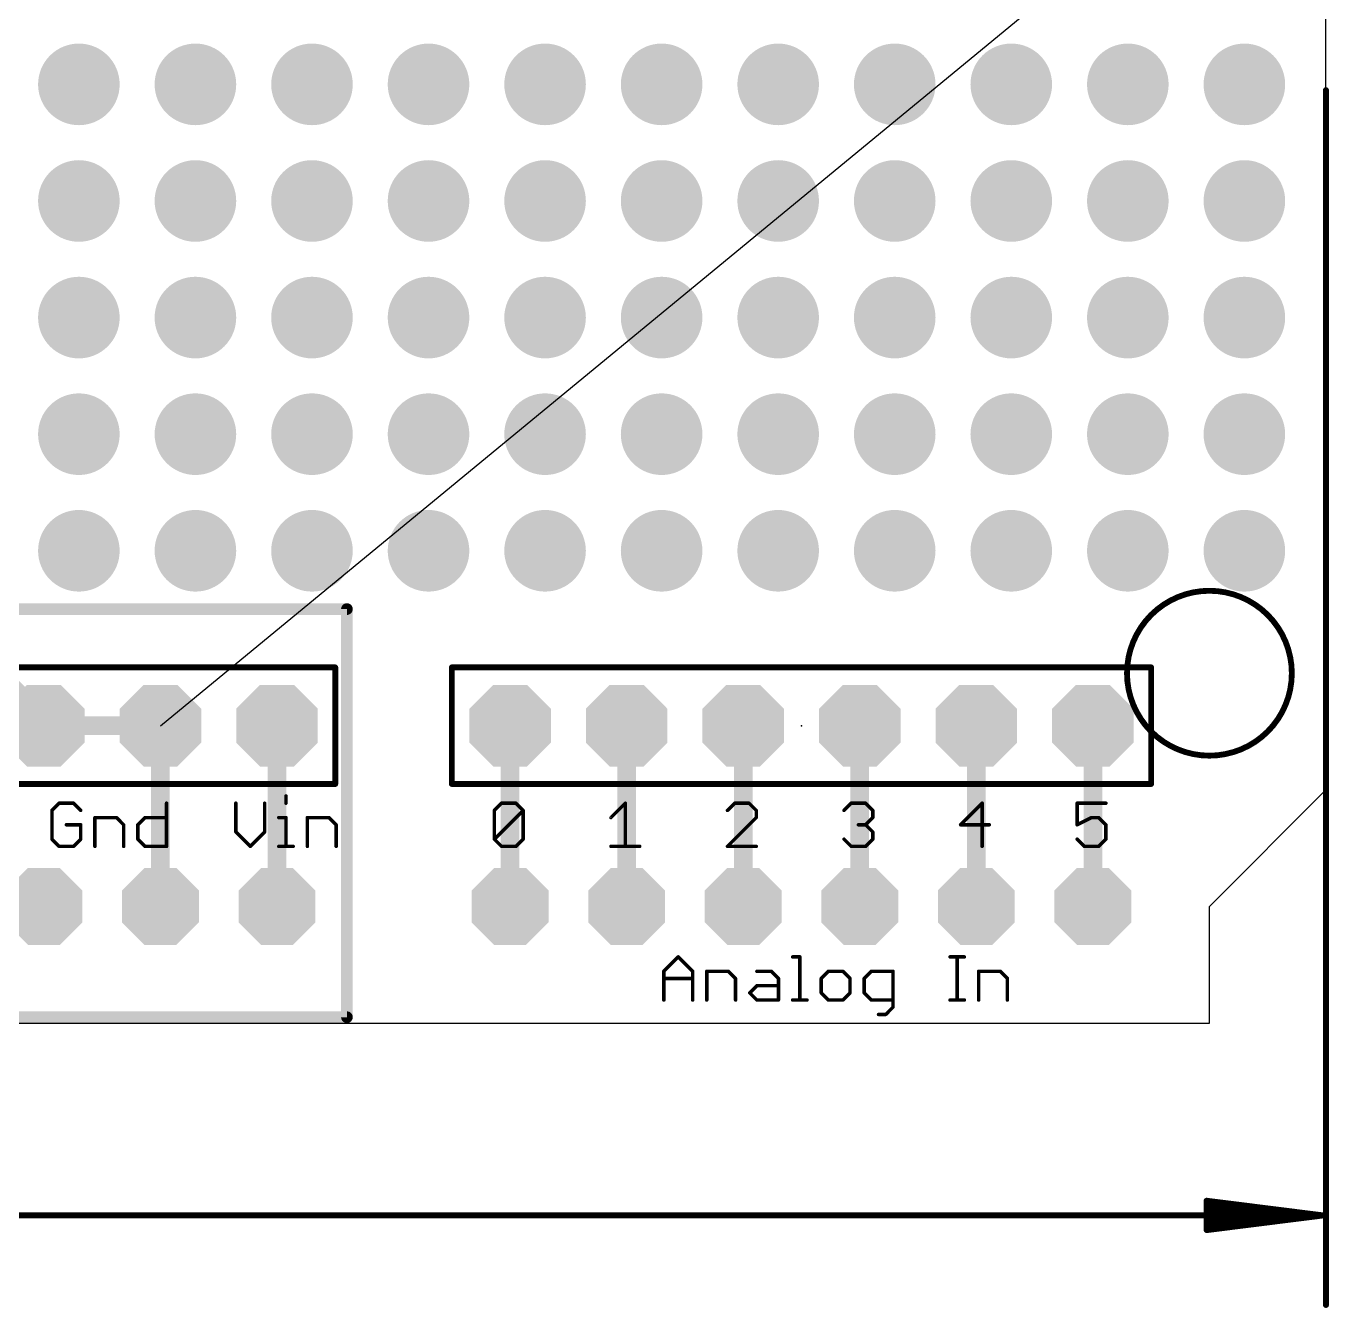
# Model space of a CAD drawing. Extents: x -6.7 to 68.6, y -6.2 to 53.6.
# Drawn here: x 40.25 to 68.64, y -6.21 to 21.72 of the extents above; entities that cross this region are included whole.
import ezdxf

# ---------------------------------------------------------------- set-up
doc = ezdxf.new("R2010")
doc.units = 0
for name, color, linetype in [('1', 12, 'CONTINUOUS'), ('16', 132, 'CONTINUOUS'), ('17', 110, 'CONTINUOUS'), ('18', 110, 'CONTINUOUS'), ('19', 53, 'CONTINUOUS'), ('20', 53, 'CONTINUOUS'), ('21', 40, 'CONTINUOUS'), ('23', 40, 'CONTINUOUS'), ('47', 253, 'CONTINUOUS'), ('51', 253, 'CONTINUOUS')]:
    doc.layers.add(name, color=color, linetype=linetype)

# ---------------------------------------------------------------- blocks, each defined once
blk = doc.blocks.new('RECT')
blk.add_solid([(-0.5, -0.5), (0.5, -0.5), (-0.5, 0.5), (0.5, 0.5)])
blk = doc.blocks.new('OCTAGONP')
at = {"const_width": 0.5}
blk.add_lwpolyline([(-0.25, -0.1036), (-0.25, 0.1036), (-0.1036, 0.25), (0.1036, 0.25), (0.25, 0.1036), (0.25, -0.1036), (0.1036, -0.25), (-0.1036, -0.25), (-0.25, -0.1036), (-0.25, 0.1036)], dxfattribs=at)
blk = doc.blocks.new('ROUNDV')
at = {"const_width": 0.5}
blk.add_lwpolyline([(0, -0.25, 1), (0, 0.25, 1), (0, -0.25)], format="xyb", dxfattribs=at)

msp = doc.modelspace()

# ---------------------------------------------------------------- linework, layer by layer
at = {"layer": '1'}
for points, const_width in [([(47.244, 9.017), (29.972, 9.017)], 0.254), ([(47.244, 0.127), (47.244, 9.017)], 0.254), ([(40.64, 6.477), (43.18, 6.477)], 0.4064), ([(43.18, 6.477), (43.18, 2.54)], 0.4064), ([(45.72, 2.54), (45.72, 6.477)], 0.4064), ([(50.8, 6.477), (50.8, 2.54)], 0.4064), ([(53.34, 6.477), (53.34, 2.54)], 0.4064), ([(55.88, 6.477), (55.88, 2.54)], 0.4064), ([(58.42, 6.477), (58.42, 2.54)], 0.4064), ([(60.96, 6.477), (60.96, 2.54)], 0.4064), ([(63.5, 2.54), (63.5, 6.477)], 0.4064), ([(19.812, 0.127), (47.244, 0.127)], 0.254)]:
    msp.add_lwpolyline(points, dxfattribs=dict(at, const_width=const_width))
for points, const_width in [([(47.3075, 9.017, 1), (47.1805, 9.017)], 0.127), ([(47.244, 8.9535, 1), (47.244, 9.0805)], 0.127), ([(40.64, 6.5786, 1), (40.64, 6.3754)], 0.2032), ([(43.2816, 6.477, 1), (43.0784, 6.477)], 0.2032), ([(43.18, 6.3754, 1), (43.18, 6.5786)], 0.2032), ([(45.8216, 6.477, 1), (45.6184, 6.477)], 0.2032), ([(50.9016, 6.477, 1), (50.6984, 6.477)], 0.2032), ([(53.4416, 6.477, 1), (53.2384, 6.477)], 0.2032), ([(55.9816, 6.477, 1), (55.7784, 6.477)], 0.2032), ([(58.5216, 6.477, 1), (58.3184, 6.477)], 0.2032), ([(61.0616, 6.477, 1), (60.8584, 6.477)], 0.2032), ([(63.6016, 6.477, 1), (63.3984, 6.477)], 0.2032), ([(43.0784, 2.54, 1), (43.2816, 2.54)], 0.2032), ([(45.6184, 2.54, 1), (45.8216, 2.54)], 0.2032), ([(50.6984, 2.54, 1), (50.9016, 2.54)], 0.2032), ([(53.2384, 2.54, 1), (53.4416, 2.54)], 0.2032), ([(55.7784, 2.54, 1), (55.9816, 2.54)], 0.2032), ([(58.3184, 2.54, 1), (58.5216, 2.54)], 0.2032), ([(60.8584, 2.54, 1), (61.0616, 2.54)], 0.2032), ([(63.3984, 2.54, 1), (63.6016, 2.54)], 0.2032), ([(47.1805, 0.127, 1), (47.3075, 0.127)], 0.127), ([(47.244, 0.0635, 1), (47.244, 0.1905)], 0.127)]:
    msp.add_lwpolyline(points, format="xyb", dxfattribs=dict(at, const_width=const_width))
at = {"layer": '16', "const_width": 0.6096}
msp.add_lwpolyline([(40.64, 6.477), (38.608, 8.509)], dxfattribs=at)
at = {"layer": '16', "const_width": 0.3048}
msp.add_lwpolyline([(40.5322, 6.3692, 1), (40.7478, 6.5848)], format="xyb", dxfattribs=at)
at = {"layer": '19'}
msp.add_line((43.18, 6.477), (66.167, 25.4), dxfattribs=at)
at = {"layer": '20'}
for p, q in [((68.58, 5.08), (68.58, 37.846)), ((66.04, 2.54), (68.58, 5.08)), ((66.04, 0), (66.04, 2.54)), ((0, 0), (66.04, 0))]:
    msp.add_line(p, q, dxfattribs=at)
at = {"layer": '21'}
for points, const_width in [([(26.67, 7.747), (46.99, 7.747)], 0.127), ([(46.99, 7.747), (46.99, 5.207)], 0.127), ([(49.53, 5.207), (49.53, 7.747)], 0.127), ([(49.53, 7.747), (64.77, 7.747)], 0.127), ([(64.77, 7.747), (64.77, 5.207)], 0.127), ([(46.99, 5.207), (26.67, 5.207)], 0.127), ([(64.77, 5.207), (49.53, 5.207)], 0.127), ([(45.9157, 4.9455), (45.9157, 4.7887)], 0.0762), ([(40.972, 4.7887), (40.8152, 4.6319)], 0.0762), ([(40.8152, 4.6319), (40.8152, 4.0049)], 0.0762), ([(41.2855, 4.7887), (40.972, 4.7887)], 0.0762), ([(41.4423, 4.6319), (41.2855, 4.7887)], 0.0762), ([(43.3133, 4.7887), (43.3133, 3.8481)], 0.0762), ([(44.8234, 4.7887), (44.8234, 4.1616)], 0.0762), ([(45.4505, 4.1616), (45.4505, 4.7887)], 0.0762), ([(50.4571, 4.6319), (50.6139, 4.7887)], 0.0762), ([(50.4571, 4.0049), (50.4571, 4.6319)], 0.0762), ([(50.4571, 4.0049), (51.0842, 4.6319)], 0.0762), ([(50.6139, 4.7887), (50.9274, 4.7887)], 0.0762), ([(50.9274, 4.7887), (51.0842, 4.6319)], 0.0762), ([(51.0842, 4.6319), (51.0842, 4.0049)], 0.0762), ([(52.9971, 4.4752), (53.3106, 4.7887)], 0.0762), ([(53.3106, 4.7887), (53.3106, 3.8481)], 0.0762), ([(55.6939, 4.7887), (55.5371, 4.6319)], 0.0762), ([(56.0074, 4.7887), (55.6939, 4.7887)], 0.0762), ([(56.1642, 4.6319), (56.0074, 4.7887)], 0.0762), ([(56.1642, 4.4752), (56.1642, 4.6319)], 0.0762), ([(58.0771, 4.6319), (58.2339, 4.7887)], 0.0762), ([(58.2339, 4.7887), (58.5474, 4.7887)], 0.0762), ([(58.5474, 4.7887), (58.7042, 4.6319)], 0.0762), ([(58.7042, 4.6319), (58.7042, 4.4752)], 0.0762), ([(61.0874, 4.7887), (60.6171, 4.3184)], 0.0762), ([(61.0874, 3.8481), (61.0874, 4.7887)], 0.0762), ([(63.7842, 4.7887), (63.1571, 4.7887)], 0.0762), ([(63.1571, 4.7887), (63.1571, 4.3184)], 0.0762), ([(41.4423, 4.3184), (41.1287, 4.3184)], 0.0762), ([(41.4423, 4.0049), (41.4423, 4.3184)], 0.0762), ([(41.7507, 3.8481), (41.7507, 4.4752)], 0.0762), ([(41.7507, 4.4752), (42.221, 4.4752)], 0.0762), ([(42.221, 4.4752), (42.3778, 4.3184)], 0.0762), ([(42.3778, 4.3184), (42.3778, 3.8481)], 0.0762), ([(42.6862, 4.3184), (42.843, 4.4752)], 0.0762), ([(42.6862, 4.0049), (42.6862, 4.3184)], 0.0762), ([(42.843, 4.4752), (43.3133, 4.4752)], 0.0762), ([(45.7589, 4.4752), (45.9157, 4.4752)], 0.0762), ([(45.9157, 4.4752), (45.9157, 3.8481)], 0.0762), ([(46.3826, 3.8481), (46.3826, 4.4752)], 0.0762), ([(46.3826, 4.4752), (46.8529, 4.4752)], 0.0762), ([(46.8529, 4.4752), (47.0097, 4.3184)], 0.0762), ([(47.0097, 4.3184), (47.0097, 3.8481)], 0.0762), ([(55.5371, 3.8481), (56.1642, 4.4752)], 0.0762), ([(58.5474, 4.3184), (58.3906, 4.3184)], 0.0762), ([(58.7042, 4.4752), (58.5474, 4.3184)], 0.0762), ([(58.5474, 4.3184), (58.7042, 4.1616)], 0.0762), ([(60.6171, 4.3184), (61.2442, 4.3184)], 0.0762), ([(63.1571, 4.3184), (63.4706, 4.4752)], 0.0762), ([(63.4706, 4.4752), (63.6274, 4.4752)], 0.0762), ([(63.6274, 4.4752), (63.7842, 4.3184)], 0.0762), ([(63.7842, 4.3184), (63.7842, 4.0049)], 0.0762), ([(40.8152, 4.0049), (40.972, 3.8481)], 0.0762), ([(41.2855, 3.8481), (41.4423, 4.0049)], 0.0762), ([(42.843, 3.8481), (42.6862, 4.0049)], 0.0762), ([(44.8234, 4.1616), (45.1369, 3.8481)], 0.0762), ([(45.1369, 3.8481), (45.4505, 4.1616)], 0.0762), ([(50.6139, 3.8481), (50.4571, 4.0049)], 0.0762), ([(51.0842, 4.0049), (50.9274, 3.8481)], 0.0762), ([(58.2339, 3.8481), (58.0771, 4.0049)], 0.0762), ([(58.7042, 4.0049), (58.5474, 3.8481)], 0.0762), ([(58.7042, 4.1616), (58.7042, 4.0049)], 0.0762), ([(63.3139, 3.8481), (63.1571, 4.0049)], 0.0762), ([(63.7842, 4.0049), (63.6274, 3.8481)], 0.0762), ([(40.972, 3.8481), (41.2855, 3.8481)], 0.0762), ([(43.3133, 3.8481), (42.843, 3.8481)], 0.0762), ([(45.7589, 3.8481), (46.0725, 3.8481)], 0.0762), ([(50.9274, 3.8481), (50.6139, 3.8481)], 0.0762), ([(52.9971, 3.8481), (53.6242, 3.8481)], 0.0762), ([(56.1642, 3.8481), (55.5371, 3.8481)], 0.0762), ([(58.5474, 3.8481), (58.2339, 3.8481)], 0.0762), ([(63.6274, 3.8481), (63.3139, 3.8481)], 0.0762), ([(54.1502, 1.1275), (54.4637, 1.441)], 0.0762), ([(54.4637, 1.441), (54.7773, 1.1275)], 0.0762), ([(56.9568, 1.441), (57.1135, 1.441)], 0.0762), ([(57.1135, 1.441), (57.1135, 0.5004)], 0.0762), ([(60.387, 1.441), (60.7005, 1.441)], 0.0762), ([(60.5438, 0.5004), (60.5438, 1.441)], 0.0762), ([(54.1502, 0.5004), (54.1502, 1.1275)], 0.0762), ([(54.7773, 1.1275), (54.7773, 0.5004)], 0.0762), ([(55.0857, 0.5004), (55.0857, 1.1275)], 0.0762), ([(55.0857, 1.1275), (55.556, 1.1275)], 0.0762), ([(55.556, 1.1275), (55.7128, 0.9707)], 0.0762), ([(56.178, 1.1275), (56.4915, 1.1275)], 0.0762), ([(56.4915, 1.1275), (56.6483, 0.9707)], 0.0762), ([(57.7372, 1.1275), (57.5804, 0.9707)], 0.0762), ([(58.0507, 1.1275), (57.7372, 1.1275)], 0.0762), ([(58.2075, 0.9707), (58.0507, 1.1275)], 0.0762), ([(58.6727, 1.1275), (58.516, 0.9707)], 0.0762), ([(59.143, 1.1275), (58.6727, 1.1275)], 0.0762), ([(59.143, 0.3436), (59.143, 1.1275)], 0.0762), ([(61.0107, 0.5004), (61.0107, 1.1275)], 0.0762), ([(61.0107, 1.1275), (61.481, 1.1275)], 0.0762), ([(61.481, 1.1275), (61.6377, 0.9707)], 0.0762), ([(54.1502, 0.9707), (54.7773, 0.9707)], 0.0762), ([(55.7128, 0.9707), (55.7128, 0.5004)], 0.0762), ([(56.0212, 0.6572), (56.178, 0.8139)], 0.0762), ([(56.178, 0.8139), (56.6483, 0.8139)], 0.0762), ([(56.6483, 0.9707), (56.6483, 0.5004)], 0.0762), ([(57.5804, 0.9707), (57.5804, 0.6572)], 0.0762), ([(58.2075, 0.6572), (58.2075, 0.9707)], 0.0762), ([(58.516, 0.9707), (58.516, 0.6572)], 0.0762), ([(61.6377, 0.9707), (61.6377, 0.5004)], 0.0762), ([(56.178, 0.5004), (56.0212, 0.6572)], 0.0762), ([(57.5804, 0.6572), (57.7372, 0.5004)], 0.0762), ([(58.0507, 0.5004), (58.2075, 0.6572)], 0.0762), ([(58.516, 0.6572), (58.6727, 0.5004)], 0.0762), ([(56.6483, 0.5004), (56.178, 0.5004)], 0.0762), ([(56.9568, 0.5004), (57.2703, 0.5004)], 0.0762), ([(57.7372, 0.5004), (58.0507, 0.5004)], 0.0762), ([(58.6727, 0.5004), (59.143, 0.5004)], 0.0762), ([(58.9863, 0.1869), (59.143, 0.3436)], 0.0762), ([(60.387, 0.5004), (60.7005, 0.5004)], 0.0762), ([(58.8295, 0.1869), (58.9863, 0.1869)], 0.0762)]:
    msp.add_lwpolyline(points, dxfattribs=dict(at, const_width=const_width))
for points, const_width in [([(47.0218, 7.747, 1), (46.9582, 7.747)], 0.0635), ([(46.99, 7.7153, 1), (46.99, 7.7788)], 0.0635), ([(49.5618, 7.747, 1), (49.4982, 7.747)], 0.0635), ([(49.53, 7.7788, 1), (49.53, 7.7153)], 0.0635), ([(64.8017, 7.747, 1), (64.7382, 7.747)], 0.0635), ([(64.77, 7.7153, 1), (64.77, 7.7788)], 0.0635), ([(46.9582, 5.207, 1), (47.0218, 5.207)], 0.0635), ([(46.99, 5.1753, 1), (46.99, 5.2387)], 0.0635), ([(49.4982, 5.207, 1), (49.5618, 5.207)], 0.0635), ([(49.53, 5.2387, 1), (49.53, 5.1753)], 0.0635), ([(64.7382, 5.207, 1), (64.8017, 5.207)], 0.0635), ([(64.77, 5.1753, 1), (64.77, 5.2387)], 0.0635), ([(45.9347, 4.9455, 1), (45.8966, 4.9455)], 0.0381), ([(40.8343, 4.6319, 1), (40.7962, 4.6319)], 0.0381), ([(40.8017, 4.6454, 1), (40.8287, 4.6185)], 0.0381), ([(40.972, 4.8078, 1), (40.972, 4.7697)], 0.0381), ([(40.9854, 4.7752, 1), (40.9585, 4.8022)], 0.0381), ([(41.299, 4.8022, 1), (41.272, 4.7752)], 0.0381), ([(41.2855, 4.7697, 1), (41.2855, 4.8078)], 0.0381), ([(41.4288, 4.6185, 1), (41.4557, 4.6454)], 0.0381), ([(43.3324, 4.7887, 1), (43.2943, 4.7887)], 0.0381), ([(44.8424, 4.7887, 1), (44.8043, 4.7887)], 0.0381), ([(45.4695, 4.7887, 1), (45.4314, 4.7887)], 0.0381), ([(45.8966, 4.7887, 1), (45.9347, 4.7887)], 0.0381), ([(50.4762, 4.6319, 1), (50.4381, 4.6319)], 0.0381), ([(50.4436, 4.6454, 1), (50.4706, 4.6185)], 0.0381), ([(50.6139, 4.8078, 1), (50.6139, 4.7697)], 0.0381), ([(50.6273, 4.7752, 1), (50.6004, 4.8022)], 0.0381), ([(50.9409, 4.8022, 1), (50.9139, 4.7752)], 0.0381), ([(50.9274, 4.7697, 1), (50.9274, 4.8078)], 0.0381), ([(51.1032, 4.6319, 1), (51.0651, 4.6319)], 0.0381), ([(51.0976, 4.6185, 1), (51.0707, 4.6454)], 0.0381), ([(51.0707, 4.6185, 1), (51.0976, 4.6454)], 0.0381), ([(53.3297, 4.7887, 1), (53.2916, 4.7887)], 0.0381), ([(53.3241, 4.7752, 1), (53.2972, 4.8022)], 0.0381), ([(55.5236, 4.6454, 1), (55.5506, 4.6185)], 0.0381), ([(55.6939, 4.8078, 1), (55.6939, 4.7697)], 0.0381), ([(55.7073, 4.7752, 1), (55.6804, 4.8022)], 0.0381), ([(56.0209, 4.8022, 1), (55.9939, 4.7752)], 0.0381), ([(56.0074, 4.7697, 1), (56.0074, 4.8078)], 0.0381), ([(56.1832, 4.6319, 1), (56.1451, 4.6319)], 0.0381), ([(56.1507, 4.6185, 1), (56.1776, 4.6454)], 0.0381), ([(58.0636, 4.6454, 1), (58.0906, 4.6185)], 0.0381), ([(58.2339, 4.8078, 1), (58.2339, 4.7697)], 0.0381), ([(58.2473, 4.7752, 1), (58.2204, 4.8022)], 0.0381), ([(58.5609, 4.8022, 1), (58.5339, 4.7752)], 0.0381), ([(58.5474, 4.7697, 1), (58.5474, 4.8078)], 0.0381), ([(58.7232, 4.6319, 1), (58.6851, 4.6319)], 0.0381), ([(58.6907, 4.6185, 1), (58.7176, 4.6454)], 0.0381), ([(61.1065, 4.7887, 1), (61.0684, 4.7887)], 0.0381), ([(61.1009, 4.7752, 1), (61.0739, 4.8022)], 0.0381), ([(63.1761, 4.7887, 1), (63.138, 4.7887)], 0.0381), ([(63.1571, 4.8078, 1), (63.1571, 4.7697)], 0.0381), ([(63.7842, 4.7697, 1), (63.7842, 4.8078)], 0.0381), ([(41.1287, 4.3375, 1), (41.1287, 4.2994)], 0.0381), ([(41.4613, 4.3184, 1), (41.4232, 4.3184)], 0.0381), ([(41.4423, 4.2994, 1), (41.4423, 4.3375)], 0.0381), ([(41.7698, 4.4752, 1), (41.7317, 4.4752)], 0.0381), ([(41.7507, 4.4942, 1), (41.7507, 4.4561)], 0.0381), ([(42.2345, 4.4886, 1), (42.2075, 4.4617)], 0.0381), ([(42.221, 4.4561, 1), (42.221, 4.4942)], 0.0381), ([(42.3968, 4.3184, 1), (42.3587, 4.3184)], 0.0381), ([(42.3643, 4.3049, 1), (42.3913, 4.3319)], 0.0381), ([(42.6728, 4.3319, 1), (42.6997, 4.3049)], 0.0381), ([(42.7053, 4.3184, 1), (42.6672, 4.3184)], 0.0381), ([(42.843, 4.4942, 1), (42.843, 4.4561)], 0.0381), ([(42.8565, 4.4617, 1), (42.8295, 4.4886)], 0.0381), ([(43.3133, 4.4561, 1), (43.3133, 4.4942)], 0.0381), ([(45.7589, 4.4942, 1), (45.7589, 4.4561)], 0.0381), ([(45.9347, 4.4752, 1), (45.8966, 4.4752)], 0.0381), ([(45.9157, 4.4561, 1), (45.9157, 4.4942)], 0.0381), ([(46.4016, 4.4752, 1), (46.3635, 4.4752)], 0.0381), ([(46.3826, 4.4942, 1), (46.3826, 4.4561)], 0.0381), ([(46.8664, 4.4886, 1), (46.8394, 4.4617)], 0.0381), ([(46.8529, 4.4561, 1), (46.8529, 4.4942)], 0.0381), ([(47.0287, 4.3184, 1), (46.9906, 4.3184)], 0.0381), ([(46.9962, 4.3049, 1), (47.0231, 4.3319)], 0.0381), ([(52.9836, 4.4886, 1), (53.0106, 4.4617)], 0.0381), ([(56.1451, 4.4752, 1), (56.1832, 4.4752)], 0.0381), ([(56.1776, 4.4617, 1), (56.1507, 4.4886)], 0.0381), ([(58.3906, 4.3375, 1), (58.3906, 4.2994)], 0.0381), ([(58.5609, 4.3319, 1), (58.5339, 4.3049)], 0.0381), ([(58.5339, 4.3319, 1), (58.5609, 4.3049)], 0.0381), ([(58.5474, 4.2994, 1), (58.5474, 4.3375)], 0.0381), ([(58.6851, 4.4752, 1), (58.7232, 4.4752)], 0.0381), ([(58.7176, 4.4617, 1), (58.6907, 4.4886)], 0.0381), ([(60.6171, 4.3375, 1), (60.6171, 4.2994)], 0.0381), ([(60.6036, 4.3319, 1), (60.6306, 4.3049)], 0.0381), ([(61.2442, 4.2994, 1), (61.2442, 4.3375)], 0.0381), ([(63.138, 4.3184, 1), (63.1761, 4.3184)], 0.0381), ([(63.1486, 4.3354, 1), (63.1656, 4.3014)], 0.0381), ([(63.4706, 4.4942, 1), (63.4706, 4.4561)], 0.0381), ([(63.4792, 4.4581, 1), (63.4621, 4.4922)], 0.0381), ([(63.6409, 4.4886, 1), (63.6139, 4.4617)], 0.0381), ([(63.6274, 4.4561, 1), (63.6274, 4.4942)], 0.0381), ([(63.8032, 4.3184, 1), (63.7651, 4.3184)], 0.0381), ([(63.7707, 4.3049, 1), (63.7976, 4.3319)], 0.0381), ([(40.8287, 4.0183, 1), (40.8017, 3.9914)], 0.0381), ([(40.7962, 4.0049, 1), (40.8343, 4.0049)], 0.0381), ([(41.4232, 4.0049, 1), (41.4613, 4.0049)], 0.0381), ([(41.4557, 3.9914, 1), (41.4288, 4.0183)], 0.0381), ([(42.6997, 4.0183, 1), (42.6728, 3.9914)], 0.0381), ([(42.6672, 4.0049, 1), (42.7053, 4.0049)], 0.0381), ([(44.8043, 4.1616, 1), (44.8424, 4.1616)], 0.0381), ([(44.8369, 4.1751, 1), (44.8099, 4.1482)], 0.0381), ([(45.4314, 4.1616, 1), (45.4695, 4.1616)], 0.0381), ([(45.4639, 4.1482, 1), (45.437, 4.1751)], 0.0381), ([(50.4706, 4.0183, 1), (50.4436, 3.9914)], 0.0381), ([(50.4436, 4.0183, 1), (50.4706, 3.9914)], 0.0381), ([(50.4381, 4.0049, 1), (50.4762, 4.0049)], 0.0381), ([(51.0651, 4.0049, 1), (51.1032, 4.0049)], 0.0381), ([(51.0976, 3.9914, 1), (51.0707, 4.0183)], 0.0381), ([(58.0906, 4.0183, 1), (58.0636, 3.9914)], 0.0381), ([(58.7232, 4.1616, 1), (58.6851, 4.1616)], 0.0381), ([(58.6851, 4.0049, 1), (58.7232, 4.0049)], 0.0381), ([(58.6907, 4.1482, 1), (58.7176, 4.1751)], 0.0381), ([(58.7176, 3.9914, 1), (58.6907, 4.0183)], 0.0381), ([(63.1706, 4.0183, 1), (63.1436, 3.9914)], 0.0381), ([(63.7651, 4.0049, 1), (63.8032, 4.0049)], 0.0381), ([(63.7976, 3.9914, 1), (63.7707, 4.0183)], 0.0381), ([(40.972, 3.8672, 1), (40.972, 3.8291)], 0.0381), ([(40.9585, 3.8346, 1), (40.9854, 3.8616)], 0.0381), ([(41.272, 3.8616, 1), (41.299, 3.8346)], 0.0381), ([(41.2855, 3.8291, 1), (41.2855, 3.8672)], 0.0381), ([(41.7317, 3.8481, 1), (41.7698, 3.8481)], 0.0381), ([(42.3587, 3.8481, 1), (42.3968, 3.8481)], 0.0381), ([(42.843, 3.8672, 1), (42.843, 3.8291)], 0.0381), ([(42.8295, 3.8346, 1), (42.8565, 3.8616)], 0.0381), ([(43.2943, 3.8481, 1), (43.3324, 3.8481)], 0.0381), ([(43.3133, 3.8291, 1), (43.3133, 3.8672)], 0.0381), ([(45.1235, 3.8616, 1), (45.1504, 3.8346)], 0.0381), ([(45.1235, 3.8346, 1), (45.1504, 3.8616)], 0.0381), ([(45.7589, 3.8672, 1), (45.7589, 3.8291)], 0.0381), ([(45.8966, 3.8481, 1), (45.9347, 3.8481)], 0.0381), ([(46.0725, 3.8291, 1), (46.0725, 3.8672)], 0.0381), ([(46.3635, 3.8481, 1), (46.4016, 3.8481)], 0.0381), ([(46.9906, 3.8481, 1), (47.0287, 3.8481)], 0.0381), ([(50.6139, 3.8672, 1), (50.6139, 3.8291)], 0.0381), ([(50.6004, 3.8346, 1), (50.6273, 3.8616)], 0.0381), ([(50.9139, 3.8616, 1), (50.9409, 3.8346)], 0.0381), ([(50.9274, 3.8291, 1), (50.9274, 3.8672)], 0.0381), ([(52.9971, 3.8672, 1), (52.9971, 3.8291)], 0.0381), ([(53.2916, 3.8481, 1), (53.3297, 3.8481)], 0.0381), ([(53.6242, 3.8291, 1), (53.6242, 3.8672)], 0.0381), ([(55.5371, 3.8672, 1), (55.5371, 3.8291)], 0.0381), ([(55.5236, 3.8616, 1), (55.5506, 3.8346)], 0.0381), ([(56.1642, 3.8291, 1), (56.1642, 3.8672)], 0.0381), ([(58.2339, 3.8672, 1), (58.2339, 3.8291)], 0.0381), ([(58.2204, 3.8346, 1), (58.2473, 3.8616)], 0.0381), ([(58.5339, 3.8616, 1), (58.5609, 3.8346)], 0.0381), ([(58.5474, 3.8291, 1), (58.5474, 3.8672)], 0.0381), ([(61.0684, 3.8481, 1), (61.1065, 3.8481)], 0.0381), ([(63.3139, 3.8672, 1), (63.3139, 3.8291)], 0.0381), ([(63.3004, 3.8346, 1), (63.3273, 3.8616)], 0.0381), ([(63.6139, 3.8616, 1), (63.6409, 3.8346)], 0.0381), ([(63.6274, 3.8291, 1), (63.6274, 3.8672)], 0.0381), ([(54.4772, 1.4545, 1), (54.4503, 1.4275)], 0.0381), ([(54.4772, 1.4275, 1), (54.4503, 1.4545)], 0.0381), ([(56.9568, 1.4601, 1), (56.9568, 1.422)], 0.0381), ([(57.1326, 1.441, 1), (57.0945, 1.441)], 0.0381), ([(57.1135, 1.422, 1), (57.1135, 1.4601)], 0.0381), ([(60.387, 1.4601, 1), (60.387, 1.422)], 0.0381), ([(60.5628, 1.441, 1), (60.5247, 1.441)], 0.0381), ([(60.7005, 1.422, 1), (60.7005, 1.4601)], 0.0381), ([(54.1693, 1.1275, 1), (54.1312, 1.1275)], 0.0381), ([(54.1367, 1.1409, 1), (54.1637, 1.114)], 0.0381), ([(54.7963, 1.1275, 1), (54.7582, 1.1275)], 0.0381), ([(54.7638, 1.114, 1), (54.7907, 1.1409)], 0.0381), ([(55.1048, 1.1275, 1), (55.0667, 1.1275)], 0.0381), ([(55.0857, 1.1465, 1), (55.0857, 1.1084)], 0.0381), ([(55.5695, 1.1409, 1), (55.5425, 1.114)], 0.0381), ([(55.556, 1.1084, 1), (55.556, 1.1465)], 0.0381), ([(56.178, 1.1465, 1), (56.178, 1.1084)], 0.0381), ([(56.505, 1.1409, 1), (56.4781, 1.114)], 0.0381), ([(56.4915, 1.1084, 1), (56.4915, 1.1465)], 0.0381), ([(57.7372, 1.1465, 1), (57.7372, 1.1084)], 0.0381), ([(57.7507, 1.114, 1), (57.7237, 1.1409)], 0.0381), ([(58.0642, 1.1409, 1), (58.0373, 1.114)], 0.0381), ([(58.0507, 1.1084, 1), (58.0507, 1.1465)], 0.0381), ([(58.6727, 1.1465, 1), (58.6727, 1.1084)], 0.0381), ([(58.6862, 1.114, 1), (58.6592, 1.1409)], 0.0381), ([(59.1621, 1.1275, 1), (59.124, 1.1275)], 0.0381), ([(59.143, 1.1084, 1), (59.143, 1.1465)], 0.0381), ([(61.0297, 1.1275, 1), (60.9916, 1.1275)], 0.0381), ([(61.0107, 1.1465, 1), (61.0107, 1.1084)], 0.0381), ([(61.4944, 1.1409, 1), (61.4675, 1.114)], 0.0381), ([(61.481, 1.1084, 1), (61.481, 1.1465)], 0.0381), ([(54.1502, 0.9898, 1), (54.1502, 0.9516)], 0.0381), ([(54.7773, 0.9516, 1), (54.7773, 0.9898)], 0.0381), ([(55.7318, 0.9707, 1), (55.6937, 0.9707)], 0.0381), ([(55.6993, 0.9572, 1), (55.7263, 0.9842)], 0.0381), ([(56.178, 0.833, 1), (56.178, 0.7949)], 0.0381), ([(56.1915, 0.8005, 1), (56.1645, 0.8274)], 0.0381), ([(56.6674, 0.9707, 1), (56.6293, 0.9707)], 0.0381), ([(56.6348, 0.9572, 1), (56.6618, 0.9842)], 0.0381), ([(56.6483, 0.7949, 1), (56.6483, 0.833)], 0.0381), ([(57.5995, 0.9707, 1), (57.5614, 0.9707)], 0.0381), ([(57.567, 0.9842, 1), (57.5939, 0.9572)], 0.0381), ([(58.2266, 0.9707, 1), (58.1885, 0.9707)], 0.0381), ([(58.194, 0.9572, 1), (58.221, 0.9842)], 0.0381), ([(58.535, 0.9707, 1), (58.4969, 0.9707)], 0.0381), ([(58.5025, 0.9842, 1), (58.5294, 0.9572)], 0.0381), ([(61.6568, 0.9707, 1), (61.6187, 0.9707)], 0.0381), ([(61.6243, 0.9572, 1), (61.6512, 0.9842)], 0.0381), ([(56.0347, 0.6706, 1), (56.0078, 0.6437)], 0.0381), ([(56.0078, 0.6706, 1), (56.0347, 0.6437)], 0.0381), ([(57.5614, 0.6572, 1), (57.5995, 0.6572)], 0.0381), ([(57.5939, 0.6706, 1), (57.567, 0.6437)], 0.0381), ([(58.1885, 0.6572, 1), (58.2266, 0.6572)], 0.0381), ([(58.221, 0.6437, 1), (58.194, 0.6706)], 0.0381), ([(58.4969, 0.6572, 1), (58.535, 0.6572)], 0.0381), ([(58.5294, 0.6706, 1), (58.5025, 0.6437)], 0.0381), ([(54.1312, 0.5004, 1), (54.1693, 0.5004)], 0.0381), ([(54.7582, 0.5004, 1), (54.7963, 0.5004)], 0.0381), ([(55.0667, 0.5004, 1), (55.1048, 0.5004)], 0.0381), ([(55.6937, 0.5004, 1), (55.7318, 0.5004)], 0.0381), ([(56.178, 0.5195, 1), (56.178, 0.4814)], 0.0381), ([(56.1645, 0.4869, 1), (56.1915, 0.5139)], 0.0381), ([(56.6293, 0.5004, 1), (56.6674, 0.5004)], 0.0381), ([(56.6483, 0.4814, 1), (56.6483, 0.5195)], 0.0381), ([(56.9568, 0.5195, 1), (56.9568, 0.4814)], 0.0381), ([(57.0945, 0.5004, 1), (57.1326, 0.5004)], 0.0381), ([(57.2703, 0.4814, 1), (57.2703, 0.5195)], 0.0381), ([(57.7372, 0.5195, 1), (57.7372, 0.4814)], 0.0381), ([(57.7237, 0.4869, 1), (57.7507, 0.5139)], 0.0381), ([(58.0373, 0.5139, 1), (58.0642, 0.4869)], 0.0381), ([(58.0507, 0.4814, 1), (58.0507, 0.5195)], 0.0381), ([(58.6727, 0.5195, 1), (58.6727, 0.4814)], 0.0381), ([(58.6592, 0.4869, 1), (58.6862, 0.5139)], 0.0381), ([(59.124, 0.3436, 1), (59.1621, 0.3436)], 0.0381), ([(59.1565, 0.3302, 1), (59.1296, 0.3571)], 0.0381), ([(59.143, 0.4814, 1), (59.143, 0.5195)], 0.0381), ([(60.387, 0.5195, 1), (60.387, 0.4814)], 0.0381), ([(60.5247, 0.5004, 1), (60.5628, 0.5004)], 0.0381), ([(60.7005, 0.4814, 1), (60.7005, 0.5195)], 0.0381), ([(60.9916, 0.5004, 1), (61.0297, 0.5004)], 0.0381), ([(61.6187, 0.5004, 1), (61.6568, 0.5004)], 0.0381), ([(58.8295, 0.2059, 1), (58.8295, 0.1678)], 0.0381), ([(58.9728, 0.2003, 1), (58.9997, 0.1734)], 0.0381), ([(58.9863, 0.1678, 1), (58.9863, 0.2059)], 0.0381)]:
    msp.add_lwpolyline(points, format="xyb", dxfattribs=dict(at, const_width=const_width))
at = {"layer": '23'}
msp.add_point((57.15, 6.477), dxfattribs=at)
at = {"layer": '47', "const_width": 0.13}
for points in [[(68.58, 20.32), (68.58, -6.141)], [(68.515, -4.191), (65.98, -3.8718)], [(65.98, -3.8718), (65.98, -4.5102)], [(68.515, -4.191), (65.98, -3.931)], [(0.065, -4.191), (68.515, -4.191)], [(68.515, -4.191), (65.98, -4.061)], [(65.98, -4.5102), (68.515, -4.191)], [(65.98, -4.321), (68.515, -4.191)], [(65.98, -4.451), (68.515, -4.191)]]:
    msp.add_lwpolyline(points, dxfattribs=at)
at = {"layer": '47', "const_width": 0.065}
for points in [[(68.6125, 20.32, 1), (68.5475, 20.32)], [(65.9841, -3.8395, 1), (65.9759, -3.904)], [(66.0125, -3.8718, 1), (65.9475, -3.8718)], [(65.9833, -3.8987, 1), (65.9767, -3.9633)], [(65.9817, -4.0285, 1), (65.9783, -4.0935)], [(65.9783, -4.2885, 1), (65.9817, -4.3535)], [(68.5191, -4.2232, 1), (68.5109, -4.1588)], [(68.5109, -4.2232, 1), (68.5191, -4.1588)], [(68.5183, -4.2233, 1), (68.5117, -4.1587)], [(68.5117, -4.2233, 1), (68.5183, -4.1587)], [(68.5133, -4.2235, 1), (68.5167, -4.1585)], [(68.5167, -4.2235, 1), (68.5133, -4.1585)], [(68.515, -4.2235, 1), (68.515, -4.1585)], [(65.9767, -4.4187, 1), (65.9833, -4.4833)], [(65.9759, -4.478, 1), (65.9841, -4.5425)], [(65.9475, -4.5102, 1), (66.0125, -4.5102)], [(68.5475, -6.141, 1), (68.6125, -6.141)]]:
    msp.add_lwpolyline(points, format="xyb", dxfattribs=at)
at = {"layer": '51', "const_width": 0.127}
msp.add_lwpolyline([(66.04, 5.824, 1), (66.04, 9.416, 1), (66.04, 5.824)], format="xyb", dxfattribs=at)

# ---------------------------------------------------------------- block references
at = {"layer": '17', "xscale": 1.778, "yscale": 1.778, "rotation": 270}
for p in [(40.64, 6.477), (40.64, 6.477), (43.18, 6.477), (43.18, 6.477), (45.72, 6.477), (45.72, 6.477), (50.8, 6.477), (50.8, 6.477), (53.34, 6.477), (53.34, 6.477), (55.88, 6.477), (55.88, 6.477), (58.42, 6.477), (58.42, 6.477), (60.96, 6.477), (60.96, 6.477), (63.5, 6.477), (63.5, 6.477)]:
    msp.add_blockref('OCTAGONP', p, dxfattribs=at)
at = {"layer": '17', "xscale": 1.6764, "yscale": 1.6764}
for p in [(40.64, 2.54), (40.64, 2.54), (43.18, 2.54), (43.18, 2.54), (45.72, 2.54), (45.72, 2.54), (50.8, 2.54), (50.8, 2.54), (53.34, 2.54), (53.34, 2.54), (55.88, 2.54), (55.88, 2.54), (58.42, 2.54), (58.42, 2.54), (60.96, 2.54), (60.96, 2.54), (63.5, 2.54), (63.5, 2.54)]:
    msp.add_blockref('OCTAGONP', p, dxfattribs=at)
at = {"layer": '18', "xscale": 1.778, "yscale": 1.778}
for p in [(41.402, 20.447), (41.402, 20.447), (43.942, 20.447), (43.942, 20.447), (46.482, 20.447), (46.482, 20.447), (49.022, 20.447), (49.022, 20.447), (51.562, 20.447), (51.562, 20.447), (54.102, 20.447), (54.102, 20.447), (56.642, 20.447), (56.642, 20.447), (59.182, 20.447), (59.182, 20.447), (61.722, 20.447), (61.722, 20.447), (64.262, 20.447), (64.262, 20.447), (66.802, 20.447), (66.802, 20.447), (41.402, 17.907), (41.402, 17.907), (43.942, 17.907), (43.942, 17.907), (46.482, 17.907), (46.482, 17.907), (49.022, 17.907), (49.022, 17.907), (51.562, 17.907), (51.562, 17.907), (54.102, 17.907), (54.102, 17.907), (56.642, 17.907), (56.642, 17.907), (59.182, 17.907), (59.182, 17.907), (61.722, 17.907), (61.722, 17.907), (64.262, 17.907), (64.262, 17.907), (66.802, 17.907), (66.802, 17.907), (41.402, 15.367), (41.402, 15.367), (43.942, 15.367), (43.942, 15.367), (46.482, 15.367), (46.482, 15.367), (49.022, 15.367), (49.022, 15.367), (51.562, 15.367), (51.562, 15.367), (54.102, 15.367), (54.102, 15.367), (56.642, 15.367), (56.642, 15.367), (59.182, 15.367), (59.182, 15.367), (61.722, 15.367), (61.722, 15.367), (64.262, 15.367), (64.262, 15.367), (66.802, 15.367), (66.802, 15.367), (41.402, 12.827), (41.402, 12.827), (43.942, 12.827), (43.942, 12.827), (46.482, 12.827), (46.482, 12.827), (49.022, 12.827), (49.022, 12.827), (51.562, 12.827), (51.562, 12.827), (54.102, 12.827), (54.102, 12.827), (56.642, 12.827), (56.642, 12.827), (59.182, 12.827), (59.182, 12.827), (61.722, 12.827), (61.722, 12.827), (64.262, 12.827), (64.262, 12.827), (66.802, 12.827), (66.802, 12.827), (41.402, 10.287), (41.402, 10.287), (43.942, 10.287), (43.942, 10.287), (46.482, 10.287), (46.482, 10.287), (49.022, 10.287), (49.022, 10.287), (51.562, 10.287), (51.562, 10.287), (54.102, 10.287), (54.102, 10.287), (56.642, 10.287), (56.642, 10.287), (59.182, 10.287), (59.182, 10.287), (61.722, 10.287), (61.722, 10.287), (64.262, 10.287), (64.262, 10.287), (66.802, 10.287), (66.802, 10.287)]:
    msp.add_blockref('ROUNDV', p, dxfattribs=at)
at = {"layer": '51', "xscale": 0.508, "yscale": 0.508, "rotation": 180}
for p in [(40.64, 6.477), (43.18, 6.477), (45.72, 6.477), (50.8, 6.477), (53.34, 6.477), (55.88, 6.477), (58.42, 6.477), (60.96, 6.477), (63.5, 6.477)]:
    msp.add_blockref('RECT', p, dxfattribs=at)

doc.saveas('drawing.dxf')
